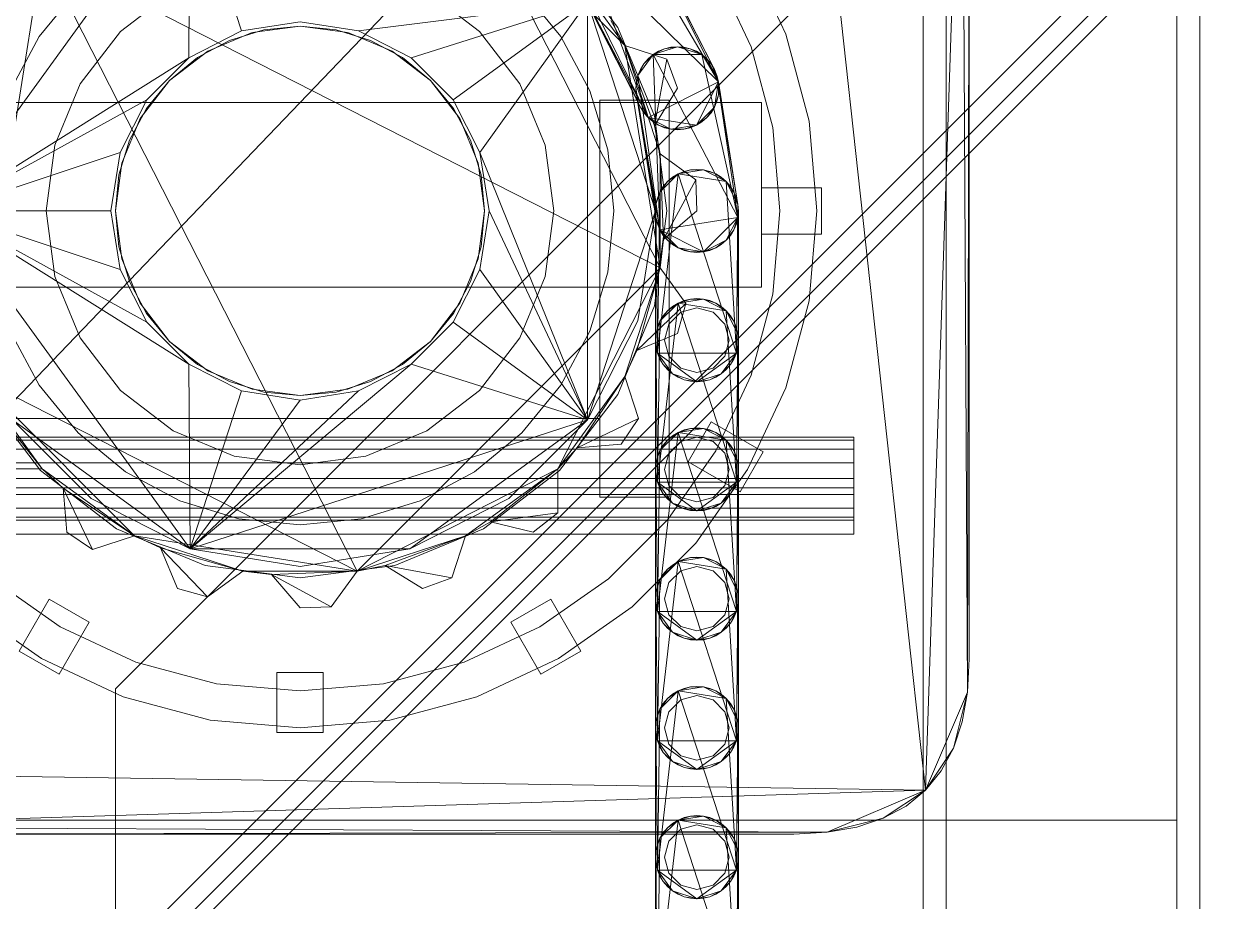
# Model space of a CAD drawing. Header units: millimetres. Extents: x -1970 to 59977, y -50268 to 6837.
# Drawn here: x 58329.4 to 58589.3, y 2057 to 2247 of the extents above; entities that cross this region are included whole.
import ezdxf

# ---------------------------------------------------------------- set-up
doc = ezdxf.new("R2010")
doc.units = ezdxf.units.MM
doc.layers.add('lateral_secador', color=7, linetype='Continuous', lineweight=0)

msp = doc.modelspace()

# ---------------------------------------------------------------- linework, layer by layer
at = {"layer": 'lateral_secador'}
for p, q in [((58524.253, 2556.5), (58524.253, 20)), ((58529.253, 20), (58529.253, 2556.5)), ((58579.253, 2556.5), (58579.253, 20)), ((58584.253, 20), (58584.253, 2556.5)), ((58250.333, 2085.18), (58496.253, 2341.5)), ((58349.253, 2103), (58589.253, 2343)), ((58496.253, 2341.5), (58524.753, 2081)), ((58532.733, 2317.18), (58524.753, 2081)), ((58532.733, 2317.18), (58533.872, 2102.28)), ((58534.253, 2303.5), (58533.872, 2102.28)), ((58534.253, 2109.5), (58534.253, 2303.5)), ((58589.253, 2284), (58349.253, 2044)), ((58312.253, 2206.5), (58365.458, 2279.731)), ((58365.153, 2239.67), (58365.458, 2279.731)), ((58376.583, 2245.493), (58365.458, 2279.731)), ((58589.253, 2278), (58349.253, 2038)), ((58425.118, 2276.889), (58459.642, 2242.365)), ((58425.118, 2276.889), (58467.28, 2194.142)), ((58589.253, 2274), (58349.253, 2034)), ((58461.61, 2265.609), (58479.933, 2234.483)), ((58318.864, 2170.635), (58333.392, 2262.361)), ((58333.392, 2262.361), (58467.28, 2194.142)), ((58401.61, 2128.473), (58333.392, 2262.361)), ((58445.114, 2262.361), (58459.642, 2242.365)), ((58458.102, 2246.25), (58445.468, 2262.715)), ((58464.681, 2226.711), (58451.548, 2262.34)), ((58451.548, 2262.34), (58479.933, 2234.483)), ((58466.11, 2262.34), (58479.064, 2237.161)), ((58466.11, 2262.34), (58479.933, 2234.483)), ((58479.064, 2237.161), (58466.847, 2261.135)), ((58494.499, 2244.806), (58486.248, 2262.5)), ((58486.981, 2242.07), (58479.32, 2258.5)), ((58464.681, 2226.711), (58449.829, 2257.05)), ((58341.17, 2254.583), (58332.713, 2244.279)), ((58361.753, 2254.131), (58350.362, 2245.391)), ((58428.144, 2245.391), (58416.753, 2254.131)), ((58445.793, 2244.279), (58437.336, 2254.583)), ((58463.024, 2228.99), (58450.269, 2254.268)), ((58464.681, 2226.711), (58450.269, 2254.268)), ((58450.81, 2252.964), (58463.024, 2228.99)), ((58401.923, 2245.493), (58451.548, 2251.76)), ((58413.353, 2239.67), (58451.548, 2251.76)), ((58422.423, 2230.599), (58451.548, 2251.76)), ((58428.247, 2219.17), (58451.548, 2251.76)), ((58451.548, 2251.76), (58466.253, 2206.5)), ((58462.483, 2230.294), (58451.548, 2251.76)), ((58451.548, 2251.76), (58451.548, 2161.24)), ((58376.583, 2245.493), (58389.253, 2247.5)), ((58389.253, 2247.5), (58401.923, 2245.493)), ((58459.642, 2242.365), (58456.612, 2247.777)), ((58350.362, 2245.391), (58341.622, 2234)), ((58365.153, 2239.67), (58376.583, 2245.493)), ((58378.9, 2245.137), (58369.253, 2241.141)), ((58381.449, 2245.731), (58373.946, 2243.455)), ((58389.253, 2246.5), (58378.9, 2245.137)), ((58389.253, 2246.5), (58381.449, 2245.731)), ((58397.057, 2245.731), (58389.253, 2246.5)), ((58399.606, 2245.137), (58389.253, 2246.5)), ((58404.56, 2243.455), (58397.057, 2245.731)), ((58409.253, 2241.141), (58399.606, 2245.137)), ((58401.923, 2245.493), (58413.353, 2239.67)), ((58436.884, 2234), (58428.144, 2245.391)), ((58466.044, 2227.076), (58458.102, 2246.25)), ((58499.551, 2225.949), (58494.499, 2244.806)), ((58332.713, 2244.279), (58326.429, 2232.522)), ((58373.946, 2243.455), (58367.03, 2239.759)), ((58411.476, 2239.759), (58404.56, 2243.455)), ((58452.077, 2232.522), (58445.793, 2244.279)), ((58459.642, 2242.365), (58466.069, 2224.942)), ((58468.706, 2239.411), (58459.642, 2242.365)), ((58459.642, 2242.365), (58467.28, 2218.858)), ((58459.642, 2242.365), (58467.28, 2194.142)), ((58365.153, 2239.67), (58312.253, 2206.5)), ((58356.083, 2230.599), (58365.153, 2239.67)), ((58369.253, 2241.141), (58360.969, 2234.784)), ((58367.03, 2239.759), (58360.969, 2234.784)), ((58417.537, 2234.784), (58409.253, 2241.141)), ((58417.537, 2234.784), (58411.476, 2239.759)), ((58413.353, 2239.67), (58422.423, 2230.599)), ((58462.483, 2235.857), (58465.753, 2240.357)), ((58463.763, 2238.365), (58465.753, 2240.357)), ((58465.753, 2240.357), (58464.681, 2239.439)), ((58465.753, 2240.357), (58471.044, 2242.075)), ((58465.753, 2240.357), (58468.263, 2241.635)), ((58466.958, 2241.094), (58465.753, 2240.357)), ((58465.753, 2240.357), (58476.333, 2240.357)), ((58467.233, 2202.414), (58465.753, 2240.357)), ((58465.753, 2240.357), (58484.142, 2205.092)), ((58468.263, 2241.635), (58466.958, 2241.094)), ((58468.263, 2241.635), (58471.044, 2242.075)), ((58469.636, 2241.965), (58468.263, 2241.635)), ((58471.044, 2242.075), (58469.636, 2241.965)), ((58471.044, 2242.075), (58473.825, 2241.635)), ((58472.452, 2241.965), (58471.044, 2242.075)), ((58471.044, 2242.075), (58476.333, 2240.357)), ((58473.825, 2241.635), (58472.452, 2241.965)), ((58473.825, 2241.635), (58476.333, 2240.357)), ((58475.13, 2241.094), (58473.825, 2241.635)), ((58476.333, 2240.357), (58475.13, 2241.094)), ((58476.333, 2240.357), (58478.325, 2238.365)), ((58477.407, 2239.439), (58476.333, 2240.357)), ((58476.333, 2240.357), (58479.603, 2235.857)), ((58476.333, 2240.357), (58484.142, 2205.092)), ((58491.673, 2224.559), (58486.981, 2242.07)), ((58462.483, 2235.857), (58463.763, 2238.365)), ((58463.024, 2237.161), (58462.483, 2235.857)), ((58463.763, 2238.365), (58463.024, 2237.161)), ((58464.681, 2239.439), (58463.763, 2238.365)), ((58468.706, 2239.411), (58466.069, 2224.942)), ((58471.044, 2233.075), (58468.706, 2239.411)), ((58478.325, 2238.365), (58477.407, 2239.439)), ((58478.325, 2238.365), (58479.603, 2235.857)), ((58479.064, 2237.161), (58478.325, 2238.365)), ((58479.603, 2235.857), (58479.064, 2237.161)), ((58479.064, 2237.161), (58479.933, 2234.483)), ((58360.969, 2234.784), (58354.612, 2226.5)), ((58360.969, 2234.784), (58355.994, 2228.723)), ((58422.512, 2228.723), (58417.537, 2234.784)), ((58423.894, 2226.5), (58417.537, 2234.784)), ((58462.044, 2233.075), (58462.483, 2235.857)), ((58462.155, 2234.483), (58462.044, 2233.075)), ((58462.483, 2235.857), (58462.155, 2234.483)), ((58467.233, 2202.414), (58462.483, 2235.857)), ((58479.933, 2234.483), (58464.681, 2226.711)), ((58479.933, 2234.483), (58475.13, 2225.056)), ((58479.933, 2234.483), (58479.064, 2228.99)), ((58479.603, 2235.857), (58484.142, 2207.908)), ((58479.933, 2234.483), (58479.603, 2235.857)), ((58479.603, 2235.857), (58484.142, 2205.092)), ((58484.142, 2207.908), (58479.933, 2234.483)), ((58479.933, 2234.483), (58479.933, 2231.667)), ((58480.044, 2233.075), (58479.933, 2234.483)), ((58341.622, 2234), (58336.127, 2220.735)), ((58442.379, 2220.735), (58436.884, 2234)), ((58455.946, 2219.766), (58452.077, 2232.522)), ((58466.364, 2205.092), (58462.044, 2233.075)), ((58462.044, 2233.075), (58462.155, 2231.667)), ((58467.233, 2202.414), (58462.044, 2233.075)), ((58466.069, 2224.942), (58471.044, 2233.075)), ((58479.933, 2231.667), (58480.044, 2233.075)), ((39189.253, 2230), (58489.253, 2230)), ((58356.083, 2230.599), (58312.253, 2206.5)), ((58350.259, 2219.17), (58356.083, 2230.599)), ((58422.423, 2230.599), (58428.247, 2219.17)), ((58454.253, 2230.5), (58469.253, 2230.5)), ((58454.253, 2230.5), (58454.253, 2144.5)), ((58462.155, 2231.667), (58466.364, 2205.092)), ((58466.253, 2206.5), (58462.483, 2230.294)), ((58469.253, 2144.5), (58469.253, 2230.5)), ((58479.933, 2231.667), (58479.064, 2228.99)), ((58479.064, 2228.99), (58479.603, 2230.294)), ((58479.603, 2230.294), (58479.933, 2231.667)), ((58489.253, 2190), (58489.253, 2230)), ((58355.994, 2228.723), (58352.298, 2221.807)), ((58426.208, 2221.807), (58422.512, 2228.723)), ((58464.681, 2226.711), (58463.024, 2228.99)), ((58463.024, 2228.99), (58463.763, 2227.785)), ((58463.763, 2227.785), (58464.681, 2226.711)), ((58466.958, 2225.056), (58464.681, 2226.711)), ((58464.681, 2226.711), (58465.753, 2225.794)), ((58469.636, 2224.186), (58464.681, 2226.711)), ((58475.13, 2225.056), (58464.681, 2226.711)), ((58468.753, 2206.5), (58466.044, 2227.076)), ((58479.064, 2228.99), (58475.13, 2225.056)), ((58477.407, 2226.711), (58475.13, 2225.056)), ((58476.333, 2225.794), (58477.407, 2226.711)), ((58479.064, 2228.99), (58477.407, 2226.711)), ((58477.407, 2226.711), (58478.325, 2227.785)), ((58478.325, 2227.785), (58479.064, 2228.99)), ((58354.612, 2226.5), (58350.616, 2216.853)), ((58427.89, 2216.853), (58423.894, 2226.5)), ((58465.753, 2225.794), (58466.958, 2225.056)), ((58467.28, 2218.858), (58466.069, 2224.942)), ((58469.636, 2224.186), (58466.958, 2225.056)), ((58466.958, 2225.056), (58468.263, 2224.516)), ((58468.263, 2224.516), (58469.636, 2224.186)), ((58475.13, 2225.056), (58469.636, 2224.186)), ((58472.452, 2224.186), (58469.636, 2224.186)), ((58469.636, 2224.186), (58471.044, 2224.075)), ((58471.044, 2224.075), (58472.452, 2224.186)), ((58475.13, 2225.056), (58472.452, 2224.186)), ((58472.452, 2224.186), (58473.825, 2224.516)), ((58473.825, 2224.516), (58475.13, 2225.056)), ((58475.13, 2225.056), (58476.333, 2225.794)), ((58493.253, 2206.5), (58491.673, 2224.559)), ((58501.253, 2206.5), (58499.551, 2225.949)), ((58352.298, 2221.807), (58350.022, 2214.304)), ((58428.484, 2214.304), (58426.208, 2221.807)), ((58350.259, 2219.17), (58312.253, 2206.5)), ((58336.127, 2220.735), (58334.253, 2206.5)), ((58348.253, 2206.5), (58350.259, 2219.17)), ((58428.247, 2219.17), (58451.548, 2161.24)), ((58428.247, 2219.17), (58430.253, 2206.5)), ((58444.253, 2206.5), (58442.379, 2220.735)), ((58457.253, 2206.5), (58455.946, 2219.766)), ((58467.28, 2218.858), (58468.009, 2200.302)), ((58474.987, 2213.248), (58467.28, 2218.858)), ((58467.28, 2218.858), (58467.28, 2194.142)), ((58350.616, 2216.853), (58349.253, 2206.5)), ((58429.253, 2206.5), (58427.89, 2216.853)), ((58350.022, 2214.304), (58349.253, 2206.5)), ((58429.253, 2206.5), (58428.484, 2214.304)), ((58466.694, 2175.719), (58471.167, 2214.519)), ((58467.233, 2210.586), (58471.167, 2214.519)), ((58468.89, 2212.864), (58471.167, 2214.519)), ((58469.962, 2213.781), (58468.89, 2212.864)), ((58471.167, 2214.519), (58469.962, 2213.781)), ((58471.167, 2214.519), (58473.845, 2215.389)), ((58471.167, 2214.519), (58476.661, 2215.389)), ((58472.472, 2215.06), (58471.167, 2214.519)), ((58471.167, 2214.519), (58481.616, 2212.864)), ((58471.167, 2214.519), (58483.812, 2175.719)), ((58473.845, 2215.389), (58472.472, 2215.06)), ((58475.253, 2215.5), (58473.845, 2215.389)), ((58473.845, 2215.389), (58476.661, 2215.389)), ((58476.661, 2215.389), (58475.253, 2215.5)), ((58476.661, 2215.389), (58479.339, 2214.519)), ((58478.034, 2215.06), (58476.661, 2215.389)), ((58476.661, 2215.389), (58481.616, 2212.864)), ((58479.339, 2214.519), (58478.034, 2215.06)), ((58479.339, 2214.519), (58481.616, 2212.864)), ((58480.544, 2213.781), (58479.339, 2214.519)), ((58481.616, 2212.864), (58480.544, 2213.781)), ((58467.233, 2210.586), (58468.89, 2212.864)), ((58467.972, 2211.79), (58467.233, 2210.586)), ((58468.89, 2212.864), (58467.972, 2211.79)), ((58474.987, 2213.248), (58468.009, 2200.302)), ((58475.253, 2206.5), (58474.987, 2213.248)), ((58481.616, 2212.864), (58483.272, 2210.586)), ((58482.534, 2211.79), (58481.616, 2212.864)), ((58481.616, 2212.864), (58484.142, 2207.908)), ((58481.616, 2212.864), (58483.812, 2175.719)), ((58483.272, 2210.586), (58482.534, 2211.79)), ((58489.253, 2211.5), (58502.253, 2211.5)), ((58489.253, 2211.5), (58489.253, 2201.5)), ((58502.253, 2201.5), (58502.253, 2211.5)), ((58466.364, 2207.908), (58467.233, 2210.586)), ((58466.694, 2209.281), (58466.364, 2207.908)), ((58467.233, 2210.586), (58466.694, 2209.281)), ((58466.694, 2175.719), (58467.233, 2210.586)), ((58483.272, 2210.586), (58484.142, 2207.908)), ((58483.812, 2209.281), (58483.272, 2210.586)), ((58484.142, 2207.908), (58483.812, 2209.281)), ((58312.253, 2206.5), (58348.253, 2206.5)), ((58312.253, 2206.5), (58350.259, 2193.83)), ((58312.253, 2206.5), (58356.083, 2182.401)), ((58365.458, 2133.269), (58312.253, 2206.5)), ((58312.253, 2206.5), (58365.153, 2173.33)), ((58334.253, 2206.5), (58336.127, 2192.265)), ((58350.259, 2193.83), (58348.253, 2206.5)), ((58349.253, 2206.5), (58350.022, 2198.696)), ((58349.253, 2206.5), (58350.616, 2196.147)), ((58427.89, 2196.147), (58429.253, 2206.5)), ((58430.253, 2206.5), (58428.247, 2193.83)), ((58428.484, 2198.696), (58429.253, 2206.5)), ((58451.548, 2161.24), (58430.253, 2206.5)), ((58442.379, 2192.265), (58444.253, 2206.5)), ((58466.253, 2206.5), (58451.548, 2161.24)), ((58455.946, 2193.234), (58457.253, 2206.5)), ((58462.483, 2182.706), (58466.253, 2206.5)), ((58466.044, 2185.924), (58468.753, 2206.5)), ((58466.253, 2178.5), (58466.364, 2207.908)), ((58466.364, 2207.908), (58466.253, 2206.5)), ((58466.253, 2206.5), (58466.253, 2178.5)), ((58466.694, 2175.719), (58466.364, 2207.908)), ((58468.009, 2200.302), (58475.253, 2206.5)), ((58484.142, 2207.908), (58483.812, 2175.719)), ((58484.142, 2207.908), (58484.253, 2178.5)), ((58484.253, 2206.5), (58484.142, 2207.908)), ((58484.142, 2207.908), (58484.142, 2205.092)), ((58484.142, 2205.092), (58484.253, 2206.5)), ((58484.253, 2178.5), (58484.253, 2206.5)), ((58491.673, 2188.441), (58493.253, 2206.5)), ((58499.551, 2187.051), (58501.253, 2206.5)), ((58467.233, 2202.414), (58466.364, 2205.092)), ((58466.364, 2205.092), (58466.694, 2203.719)), ((58466.694, 2203.719), (58467.233, 2202.414)), ((58484.142, 2205.092), (58467.233, 2202.414)), ((58484.142, 2205.092), (58476.661, 2197.611)), ((58484.142, 2205.092), (58481.616, 2200.136)), ((58484.142, 2205.092), (58483.272, 2202.414)), ((58483.272, 2202.414), (58483.812, 2203.719)), ((58483.812, 2203.719), (58484.142, 2205.092)), ((58468.89, 2200.136), (58467.233, 2202.414)), ((58467.233, 2202.414), (58467.972, 2201.21)), ((58471.167, 2198.481), (58467.233, 2202.414)), ((58476.661, 2197.611), (58467.233, 2202.414)), ((58467.972, 2201.21), (58468.89, 2200.136)), ((58483.272, 2202.414), (58481.616, 2200.136)), ((58481.616, 2200.136), (58482.534, 2201.21)), ((58482.534, 2201.21), (58483.272, 2202.414)), ((58489.253, 2201.5), (58502.253, 2201.5)), ((58350.022, 2198.696), (58352.298, 2191.193)), ((58426.208, 2191.193), (58428.484, 2198.696)), ((58467.28, 2194.142), (58468.009, 2200.302)), ((58471.167, 2198.481), (58468.89, 2200.136)), ((58468.89, 2200.136), (58469.962, 2199.219)), ((58469.962, 2199.219), (58471.167, 2198.481)), ((58473.845, 2197.611), (58471.167, 2198.481)), ((58471.167, 2198.481), (58472.472, 2197.94)), ((58476.661, 2197.611), (58471.167, 2198.481)), ((58481.616, 2200.136), (58476.661, 2197.611)), ((58479.339, 2198.481), (58476.661, 2197.611)), ((58478.034, 2197.94), (58479.339, 2198.481)), ((58481.616, 2200.136), (58479.339, 2198.481)), ((58479.339, 2198.481), (58480.544, 2199.219)), ((58480.544, 2199.219), (58481.616, 2200.136)), ((58350.616, 2196.147), (58354.612, 2186.5)), ((58423.894, 2186.5), (58427.89, 2196.147)), ((58472.472, 2197.94), (58473.845, 2197.611)), ((58476.661, 2197.611), (58473.845, 2197.611)), ((58473.845, 2197.611), (58475.253, 2197.5)), ((58475.253, 2197.5), (58476.661, 2197.611)), ((58476.661, 2197.611), (58478.034, 2197.94)), ((58356.083, 2182.401), (58350.259, 2193.83)), ((58467.28, 2194.142), (58401.61, 2128.473)), ((58428.247, 2193.83), (58422.423, 2182.401)), ((58451.548, 2161.24), (58428.247, 2193.83)), ((58467.28, 2194.142), (58445.114, 2150.639)), ((58452.077, 2180.478), (58455.946, 2193.234)), ((58467.28, 2194.142), (58459.642, 2170.635)), ((58467.28, 2194.142), (58462.239, 2176.268)), ((58472.876, 2186.424), (58467.28, 2194.142)), ((58336.127, 2192.265), (58341.622, 2179)), ((58352.298, 2191.193), (58355.994, 2184.277)), ((58422.512, 2184.277), (58426.208, 2191.193)), ((58436.884, 2179), (58442.379, 2192.265)), ((39189.253, 2190), (58489.253, 2190)), ((58486.981, 2170.93), (58491.673, 2188.441)), ((58354.612, 2186.5), (58360.969, 2178.216)), ((58417.537, 2178.216), (58423.894, 2186.5)), ((58458.102, 2166.75), (58466.044, 2185.924)), ((58472.876, 2186.424), (58462.239, 2176.268)), ((58466.694, 2147.719), (58471.167, 2186.519)), ((58467.233, 2182.586), (58471.167, 2186.519)), ((58468.89, 2184.864), (58471.167, 2186.519)), ((58469.962, 2185.781), (58468.89, 2184.864)), ((58471.167, 2186.519), (58469.962, 2185.781)), ((58471.044, 2179.925), (58472.876, 2186.424)), ((58471.167, 2186.519), (58473.845, 2187.389)), ((58471.167, 2186.519), (58476.661, 2187.389)), ((58472.472, 2187.06), (58471.167, 2186.519)), ((58471.167, 2186.519), (58481.616, 2184.864)), ((58471.167, 2186.519), (58483.812, 2147.719)), ((58475.253, 2185.5), (58471.753, 2184.562)), ((58473.845, 2187.389), (58472.472, 2187.06)), ((58475.253, 2187.5), (58473.845, 2187.389)), ((58473.845, 2187.389), (58476.661, 2187.389)), ((58476.661, 2187.389), (58475.253, 2187.5)), ((58478.753, 2184.562), (58475.253, 2185.5)), ((58476.661, 2187.389), (58479.339, 2186.519)), ((58478.034, 2187.06), (58476.661, 2187.389)), ((58476.661, 2187.389), (58481.616, 2184.864)), ((58479.339, 2186.519), (58478.034, 2187.06)), ((58479.339, 2186.519), (58481.616, 2184.864)), ((58480.544, 2185.781), (58479.339, 2186.519)), ((58481.616, 2184.864), (58480.544, 2185.781)), ((58494.499, 2168.194), (58499.551, 2187.051)), ((58355.994, 2184.277), (58360.969, 2178.216)), ((58417.537, 2178.216), (58422.512, 2184.277)), ((58451.548, 2161.24), (58462.483, 2182.706)), ((58466.364, 2179.908), (58467.233, 2182.586)), ((58467.233, 2182.586), (58466.694, 2181.281)), ((58466.694, 2147.719), (58467.233, 2182.586)), ((58467.233, 2182.586), (58468.89, 2184.864)), ((58467.972, 2183.79), (58467.233, 2182.586)), ((58468.89, 2184.864), (58467.972, 2183.79)), ((58471.753, 2184.562), (58469.191, 2182)), ((58481.315, 2182), (58478.753, 2184.562)), ((58481.616, 2184.864), (58483.272, 2182.586)), ((58482.534, 2183.79), (58481.616, 2184.864)), ((58481.616, 2184.864), (58484.142, 2179.908)), ((58481.616, 2184.864), (58483.812, 2147.719)), ((58483.272, 2182.586), (58482.534, 2183.79)), ((58483.272, 2182.586), (58484.142, 2179.908)), ((58483.812, 2181.281), (58483.272, 2182.586)), ((58326.429, 2180.478), (58332.713, 2168.721)), ((58365.153, 2173.33), (58356.083, 2182.401)), ((58422.423, 2182.401), (58413.353, 2173.33)), ((58451.548, 2161.24), (58422.423, 2182.401)), ((58445.793, 2168.721), (58452.077, 2180.478)), ((58462.239, 2176.268), (58471.044, 2179.925)), ((58466.253, 2150.5), (58466.364, 2179.908)), ((58466.364, 2179.908), (58466.253, 2178.5)), ((58466.694, 2181.281), (58466.364, 2179.908)), ((58466.694, 2147.719), (58466.364, 2179.908)), ((58469.191, 2182), (58468.253, 2178.5)), ((58482.253, 2178.5), (58481.315, 2182)), ((58484.142, 2179.908), (58483.812, 2181.281)), ((58484.142, 2179.908), (58483.812, 2147.719)), ((58484.142, 2179.908), (58484.253, 2150.5)), ((58484.253, 2178.5), (58484.142, 2179.908)), ((58341.622, 2179), (58350.362, 2167.609)), ((58360.969, 2178.216), (58367.03, 2173.241)), ((58360.969, 2178.216), (58369.253, 2171.859)), ((58409.253, 2171.859), (58417.537, 2178.216)), ((58411.476, 2173.241), (58417.537, 2178.216)), ((58428.144, 2167.609), (58436.884, 2179)), ((58466.253, 2178.5), (58466.253, 2150.5)), ((58466.694, 2175.719), (58466.253, 2178.5)), ((58466.253, 2178.5), (58466.364, 2177.092)), ((58468.253, 2178.5), (58469.191, 2175)), ((58481.315, 2175), (58482.253, 2178.5)), ((58484.253, 2178.5), (58483.812, 2175.719)), ((58484.142, 2177.092), (58484.253, 2178.5)), ((58484.253, 2150.5), (58484.253, 2178.5)), ((58459.642, 2170.635), (58462.239, 2176.268)), ((58466.364, 2177.092), (58466.694, 2175.719)), ((58467.972, 2173.21), (58466.694, 2175.719)), ((58466.694, 2175.719), (58467.233, 2174.414)), ((58469.962, 2171.219), (58466.694, 2175.719)), ((58475.253, 2169.5), (58466.694, 2175.719)), ((58483.812, 2175.719), (58466.694, 2175.719)), ((58469.191, 2175), (58471.753, 2172.438)), ((58483.812, 2175.719), (58475.253, 2169.5)), ((58478.753, 2172.438), (58481.315, 2175)), ((58483.812, 2175.719), (58480.544, 2171.219)), ((58483.812, 2175.719), (58482.534, 2173.21)), ((58483.272, 2174.414), (58483.812, 2175.719)), ((58483.812, 2175.719), (58484.142, 2177.092)), ((58365.458, 2133.269), (58365.153, 2173.33)), ((58376.583, 2167.507), (58365.153, 2173.33)), ((58365.458, 2133.269), (58413.353, 2173.33)), ((58367.03, 2173.241), (58373.946, 2169.545)), ((58413.353, 2173.33), (58401.923, 2167.507)), ((58404.56, 2169.545), (58411.476, 2173.241)), ((58451.548, 2161.24), (58413.353, 2173.33)), ((58467.233, 2174.414), (58467.972, 2173.21)), ((58469.962, 2171.219), (58467.972, 2173.21)), ((58467.972, 2173.21), (58468.89, 2172.136)), ((58468.89, 2172.136), (58469.962, 2171.219)), ((58471.753, 2172.438), (58475.253, 2171.5)), ((58475.253, 2171.5), (58478.753, 2172.438)), ((58482.534, 2173.21), (58480.544, 2171.219)), ((58480.544, 2171.219), (58481.616, 2172.136)), ((58481.616, 2172.136), (58482.534, 2173.21)), ((58482.534, 2173.21), (58483.272, 2174.414)), ((58333.392, 2150.639), (58318.864, 2170.635)), ((58353.388, 2136.111), (58318.864, 2170.635)), ((58401.61, 2128.473), (58318.864, 2170.635)), ((58369.253, 2171.859), (58378.9, 2167.863)), ((58373.946, 2169.545), (58381.449, 2167.269)), ((58397.057, 2167.269), (58404.56, 2169.545)), ((58399.606, 2167.863), (58409.253, 2171.859)), ((58459.642, 2170.635), (58445.114, 2150.639)), ((58459.642, 2170.635), (58449.325, 2155.194)), ((58462.579, 2161.565), (58459.642, 2170.635)), ((58472.472, 2169.94), (58469.962, 2171.219)), ((58469.962, 2171.219), (58471.167, 2170.481)), ((58475.253, 2169.5), (58469.962, 2171.219)), ((58471.167, 2170.481), (58472.472, 2169.94)), ((58475.253, 2169.5), (58472.472, 2169.94)), ((58472.472, 2169.94), (58473.845, 2169.611)), ((58473.845, 2169.611), (58475.253, 2169.5)), ((58480.544, 2171.219), (58475.253, 2169.5)), ((58478.034, 2169.94), (58475.253, 2169.5)), ((58475.253, 2169.5), (58476.661, 2169.611)), ((58476.661, 2169.611), (58478.034, 2169.94)), ((58480.544, 2171.219), (58478.034, 2169.94)), ((58478.034, 2169.94), (58479.339, 2170.481)), ((58479.32, 2154.5), (58486.981, 2170.93)), ((58479.339, 2170.481), (58480.544, 2171.219)), ((58332.713, 2168.721), (58341.17, 2158.417)), ((58350.362, 2167.609), (58361.753, 2158.869)), ((58365.458, 2133.269), (58376.583, 2167.507)), ((58365.458, 2133.269), (58401.923, 2167.507)), ((58389.253, 2165.5), (58376.583, 2167.507)), ((58378.9, 2167.863), (58389.253, 2166.5)), ((58381.449, 2167.269), (58389.253, 2166.5)), ((58389.253, 2166.5), (58399.606, 2167.863)), ((58401.923, 2167.507), (58389.253, 2165.5)), ((58389.253, 2166.5), (58397.057, 2167.269)), ((58416.753, 2158.869), (58428.144, 2167.609)), ((58437.336, 2158.417), (58445.793, 2168.721)), ((58486.248, 2150.5), (58494.499, 2168.194)), ((58320.404, 2166.75), (58333.038, 2150.285)), ((58333.392, 2150.639), (58321.894, 2165.223)), ((58365.458, 2133.269), (58389.253, 2165.5)), ((58445.468, 2150.285), (58458.102, 2166.75)), ((58324.253, 2161.5), (58454.253, 2161.5)), ((58365.458, 2133.269), (58326.958, 2161.24)), ((58326.958, 2161.24), (58343.993, 2144.206)), ((58451.548, 2161.24), (58365.458, 2133.269)), ((58451.548, 2161.24), (58413.048, 2133.269)), ((58434.513, 2144.206), (58451.548, 2161.24)), ((58462.579, 2161.565), (58449.325, 2155.194)), ((58454.253, 2146.5), (58454.253, 2161.5)), ((58458.829, 2155.95), (58462.579, 2161.565)), ((58471.167, 2158.519), (58473.845, 2159.389)), ((58471.167, 2158.519), (58476.661, 2159.389)), ((58472.472, 2159.06), (58471.167, 2158.519)), ((58473.845, 2159.389), (58472.472, 2159.06)), ((58478.356, 2160.83), (58473.356, 2152.17)), ((58475.253, 2159.5), (58473.845, 2159.389)), ((58473.845, 2159.389), (58476.661, 2159.389)), ((58476.661, 2159.389), (58475.253, 2159.5)), ((58476.661, 2159.389), (58479.339, 2158.519)), ((58478.034, 2159.06), (58476.661, 2159.389)), ((58476.661, 2159.389), (58481.616, 2156.864)), ((58479.339, 2158.519), (58478.034, 2159.06)), ((58478.356, 2160.83), (58489.614, 2154.33)), ((58259.253, 2157.5), (58509.253, 2157.5)), ((58259.253, 2156.815), (58509.253, 2156.815)), ((58341.17, 2158.417), (58351.474, 2149.96)), ((58361.753, 2158.869), (58375.018, 2153.374)), ((58403.488, 2153.374), (58416.753, 2158.869)), ((58427.032, 2149.96), (58437.336, 2158.417)), ((58466.694, 2119.719), (58471.167, 2158.519)), ((58467.233, 2154.586), (58471.167, 2158.519)), ((58467.233, 2154.586), (58468.89, 2156.864)), ((58468.89, 2156.864), (58467.972, 2155.79)), ((58468.89, 2156.864), (58471.167, 2158.519)), ((58469.962, 2157.781), (58468.89, 2156.864)), ((58471.753, 2156.562), (58469.191, 2154)), ((58471.167, 2158.519), (58469.962, 2157.781)), ((58471.167, 2158.519), (58481.616, 2156.864)), ((58471.167, 2158.519), (58483.812, 2119.719)), ((58475.253, 2157.5), (58471.753, 2156.562)), ((58478.753, 2156.562), (58475.253, 2157.5)), ((58481.315, 2154), (58478.753, 2156.562)), ((58479.339, 2158.519), (58481.616, 2156.864)), ((58480.544, 2157.781), (58479.339, 2158.519)), ((58481.616, 2156.864), (58480.544, 2157.781)), ((58481.616, 2156.864), (58483.272, 2154.586)), ((58482.534, 2155.79), (58481.616, 2156.864)), ((58481.616, 2156.864), (58484.142, 2151.908)), ((58481.616, 2156.864), (58483.812, 2119.719)), ((58509.253, 2156.815), (58509.253, 2157.5)), ((58509.253, 2154.864), (58509.253, 2156.815)), ((58259.253, 2154.864), (58509.253, 2154.864)), ((58445.114, 2150.639), (58449.325, 2155.194)), ((58449.325, 2155.194), (58458.829, 2155.95)), ((58466.364, 2151.908), (58467.233, 2154.586)), ((58467.233, 2154.586), (58466.694, 2153.281)), ((58466.694, 2119.719), (58467.233, 2154.586)), ((58467.972, 2155.79), (58467.233, 2154.586)), ((58469.191, 2154), (58468.253, 2150.5)), ((58468.922, 2139.65), (58479.32, 2154.5)), ((58482.253, 2150.5), (58481.315, 2154)), ((58483.272, 2154.586), (58482.534, 2155.79)), ((58483.272, 2154.586), (58484.142, 2151.908)), ((58483.812, 2153.281), (58483.272, 2154.586)), ((58484.614, 2145.67), (58489.614, 2154.33)), ((58509.253, 2151.944), (58509.253, 2154.864)), ((58259.253, 2151.944), (58509.253, 2151.944)), ((58375.018, 2153.374), (58389.253, 2151.5)), ((58389.253, 2151.5), (58403.488, 2153.374)), ((58466.253, 2122.5), (58466.364, 2151.908)), ((58466.364, 2151.908), (58466.253, 2150.5)), ((58466.694, 2153.281), (58466.364, 2151.908)), ((58466.694, 2119.719), (58466.364, 2151.908)), ((58473.356, 2152.17), (58484.614, 2145.67)), ((58484.142, 2151.908), (58483.812, 2153.281)), ((58484.142, 2151.908), (58483.812, 2119.719)), ((58484.142, 2151.908), (58484.253, 2122.5)), ((58484.253, 2150.5), (58484.142, 2151.908)), ((58509.253, 2148.5), (58509.253, 2151.944)), ((58323.858, 2150.647), (58333.392, 2150.639)), ((58333.038, 2150.285), (58349.503, 2137.651)), ((58353.388, 2136.111), (58333.392, 2150.639)), ((58333.392, 2150.639), (58337.946, 2146.428)), ((58351.474, 2149.96), (58363.23, 2143.676)), ((58445.114, 2150.639), (58401.61, 2128.473)), ((58415.275, 2143.676), (58427.032, 2149.96)), ((58445.114, 2150.639), (58425.118, 2136.111)), ((58429.003, 2137.651), (58445.468, 2150.285)), ((58445.114, 2150.639), (58430.53, 2139.141)), ((58445.105, 2141.105), (58445.114, 2150.639)), ((58466.253, 2150.5), (58466.253, 2122.5)), ((58466.694, 2147.719), (58466.253, 2150.5)), ((58466.253, 2150.5), (58466.364, 2149.092)), ((58466.364, 2149.092), (58466.694, 2147.719)), ((58468.253, 2150.5), (58469.191, 2147)), ((58475.05, 2134.508), (58486.248, 2150.5)), ((58481.315, 2147), (58482.253, 2150.5)), ((58484.253, 2150.5), (58483.812, 2147.719)), ((58483.812, 2147.719), (58484.142, 2149.092)), ((58484.142, 2149.092), (58484.253, 2150.5)), ((58484.253, 2122.5), (58484.253, 2150.5)), ((58509.253, 2148.5), (58259.253, 2148.5)), ((58279.253, 2146.5), (58509.253, 2146.5)), ((58324.253, 2146.5), (58454.253, 2146.5)), ((58344.317, 2133.173), (58337.946, 2146.428)), ((58337.946, 2146.428), (58338.704, 2136.925)), ((58353.388, 2136.111), (58337.946, 2146.428)), ((58467.972, 2145.21), (58466.694, 2147.719)), ((58466.694, 2147.719), (58467.233, 2146.414)), ((58469.962, 2143.219), (58466.694, 2147.719)), ((58475.253, 2141.5), (58466.694, 2147.719)), ((58483.812, 2147.719), (58466.694, 2147.719)), ((58467.233, 2146.414), (58467.972, 2145.21)), ((58469.191, 2147), (58471.753, 2144.438)), ((58483.812, 2147.719), (58475.253, 2141.5)), ((58478.753, 2144.438), (58481.315, 2147)), ((58483.812, 2147.719), (58480.544, 2143.219)), ((58483.812, 2147.719), (58482.534, 2145.21)), ((58482.534, 2145.21), (58483.272, 2146.414)), ((58483.272, 2146.414), (58483.812, 2147.719)), ((58509.253, 2148.5), (58509.253, 2145.056)), ((58509.253, 2136.5), (58509.253, 2146.5)), ((58259.253, 2145.056), (58509.253, 2145.056)), ((58343.993, 2144.206), (58365.458, 2133.269)), ((58363.23, 2143.676), (58375.987, 2139.807)), ((58402.519, 2139.807), (58415.275, 2143.676)), ((58413.048, 2133.269), (58434.513, 2144.206)), ((58454.253, 2144.5), (58469.253, 2144.5)), ((58469.962, 2143.219), (58467.972, 2145.21)), ((58467.972, 2145.21), (58468.89, 2144.136)), ((58468.89, 2144.136), (58469.962, 2143.219)), ((58471.753, 2144.438), (58475.253, 2143.5)), ((58475.253, 2143.5), (58478.753, 2144.438)), ((58482.534, 2145.21), (58480.544, 2143.219)), ((58480.544, 2143.219), (58481.616, 2144.136)), ((58481.616, 2144.136), (58482.534, 2145.21)), ((58509.253, 2145.056), (58509.253, 2142.136)), ((58259.253, 2142.136), (58509.253, 2142.136)), ((58445.105, 2141.105), (58430.53, 2139.141)), ((58439.802, 2136.925), (58445.105, 2141.105)), ((58472.472, 2141.94), (58469.962, 2143.219)), ((58469.962, 2143.219), (58471.167, 2142.481)), ((58475.253, 2141.5), (58469.962, 2143.219)), ((58471.167, 2142.481), (58472.472, 2141.94)), ((58475.253, 2141.5), (58472.472, 2141.94)), ((58472.472, 2141.94), (58473.845, 2141.611)), ((58473.845, 2141.611), (58475.253, 2141.5)), ((58480.544, 2143.219), (58475.253, 2141.5)), ((58478.034, 2141.94), (58475.253, 2141.5)), ((58475.253, 2141.5), (58476.661, 2141.611)), ((58476.661, 2141.611), (58478.034, 2141.94)), ((58480.544, 2143.219), (58478.034, 2141.94)), ((58478.034, 2141.94), (58479.339, 2142.481)), ((58479.339, 2142.481), (58480.544, 2143.219)), ((58509.253, 2142.136), (58509.253, 2140.185)), ((58259.253, 2140.185), (58509.253, 2140.185)), ((58259.253, 2139.5), (58509.253, 2139.5)), ((58375.987, 2139.807), (58389.253, 2138.5)), ((58389.253, 2138.5), (58402.519, 2139.807)), ((58425.118, 2136.111), (58430.53, 2139.141)), ((58430.53, 2139.141), (58439.802, 2136.925)), ((58456.103, 2126.831), (58468.922, 2139.65)), ((58509.253, 2140.185), (58509.253, 2139.5)), ((58279.253, 2136.5), (58509.253, 2136.5)), ((58338.704, 2136.925), (58344.317, 2133.173)), ((58344.317, 2133.173), (58353.388, 2136.111)), ((58349.503, 2137.651), (58368.677, 2129.709)), ((58376.896, 2128.473), (58353.388, 2136.111)), ((58353.388, 2136.111), (58359.021, 2133.513)), ((58401.61, 2128.473), (58353.388, 2136.111)), ((58425.118, 2136.111), (58401.61, 2128.473)), ((58425.118, 2136.111), (58407.694, 2129.683)), ((58409.829, 2129.709), (58429.003, 2137.651)), ((58422.163, 2127.046), (58425.118, 2136.111)), ((58369.177, 2122.876), (58359.021, 2133.513)), ((58359.021, 2133.513), (58362.677, 2124.709)), ((58376.896, 2128.473), (58359.021, 2133.513)), ((58413.048, 2133.269), (58365.458, 2133.269)), ((58365.458, 2133.269), (58389.253, 2129.5)), ((58389.253, 2129.5), (58413.048, 2133.269)), ((58461.245, 2120.703), (58475.05, 2134.508)), ((58466.694, 2091.719), (58471.167, 2130.519)), ((58467.233, 2126.586), (58471.167, 2130.519)), ((58468.89, 2128.864), (58471.167, 2130.519)), ((58471.167, 2130.519), (58469.962, 2129.781)), ((58471.167, 2130.519), (58473.845, 2131.389)), ((58471.167, 2130.519), (58476.661, 2131.389)), ((58472.472, 2131.06), (58471.167, 2130.519)), ((58471.167, 2130.519), (58481.616, 2128.864)), ((58471.167, 2130.519), (58483.812, 2091.719)), ((58473.845, 2131.389), (58472.472, 2131.06)), ((58475.253, 2131.5), (58473.845, 2131.389)), ((58473.845, 2131.389), (58476.661, 2131.389)), ((58476.661, 2131.389), (58475.253, 2131.5)), ((58476.661, 2131.389), (58479.339, 2130.519)), ((58478.034, 2131.06), (58476.661, 2131.389)), ((58476.661, 2131.389), (58481.616, 2128.864)), ((58479.339, 2130.519), (58478.034, 2131.06)), ((58479.339, 2130.519), (58481.616, 2128.864)), ((58480.544, 2129.781), (58479.339, 2130.519)), ((58368.677, 2129.709), (58389.253, 2127)), ((58369.177, 2122.876), (58376.896, 2128.473)), ((58401.61, 2128.473), (58376.896, 2128.473)), ((58376.896, 2128.473), (58383.054, 2127.744)), ((58401.61, 2128.473), (58383.054, 2127.744)), ((58389.253, 2127), (58409.829, 2129.709)), ((58396.001, 2120.765), (58401.61, 2128.473)), ((58401.61, 2128.473), (58407.694, 2129.683)), ((58422.163, 2127.046), (58407.694, 2129.683)), ((58407.694, 2129.683), (58415.829, 2124.709)), ((58467.233, 2126.586), (58468.89, 2128.864)), ((58468.89, 2128.864), (58467.972, 2127.79)), ((58469.962, 2129.781), (58468.89, 2128.864)), ((58471.753, 2128.562), (58469.191, 2126)), ((58475.253, 2129.5), (58471.753, 2128.562)), ((58478.753, 2128.562), (58475.253, 2129.5)), ((58481.315, 2126), (58478.753, 2128.562)), ((58481.616, 2128.864), (58480.544, 2129.781)), ((58481.616, 2128.864), (58483.272, 2126.586)), ((58482.534, 2127.79), (58481.616, 2128.864)), ((58481.616, 2128.864), (58484.142, 2123.908)), ((58481.616, 2128.864), (58483.812, 2091.719)), ((58322.403, 2126.831), (58337.253, 2116.433)), ((58396.001, 2120.765), (58383.054, 2127.744)), ((58383.054, 2127.744), (58389.253, 2120.5)), ((58415.829, 2124.709), (58422.163, 2127.046)), ((58441.253, 2116.433), (58456.103, 2126.831)), ((58466.364, 2123.908), (58467.233, 2126.586)), ((58466.694, 2125.281), (58466.364, 2123.908)), ((58467.233, 2126.586), (58466.694, 2125.281)), ((58466.694, 2091.719), (58467.233, 2126.586)), ((58467.972, 2127.79), (58467.233, 2126.586)), ((58469.191, 2126), (58468.253, 2122.5)), ((58482.253, 2122.5), (58481.315, 2126)), ((58483.272, 2126.586), (58482.534, 2127.79)), ((58483.272, 2126.586), (58484.142, 2123.908)), ((58483.812, 2125.281), (58483.272, 2126.586)), ((58484.142, 2123.908), (58483.812, 2125.281)), ((58362.677, 2124.709), (58369.177, 2122.876)), ((58466.253, 2094.5), (58466.364, 2123.908)), ((58466.364, 2123.908), (58466.253, 2122.5)), ((58466.694, 2091.719), (58466.364, 2123.908)), ((58484.142, 2123.908), (58483.812, 2091.719)), ((58484.142, 2123.908), (58484.253, 2094.5)), ((58484.253, 2122.5), (58484.142, 2123.908)), ((58317.261, 2120.703), (58333.253, 2109.505)), ((58334.923, 2122.397), (58328.423, 2111.139)), ((58343.583, 2117.397), (58334.923, 2122.397)), ((58389.253, 2120.5), (58396.001, 2120.765)), ((58443.583, 2122.397), (58434.923, 2117.397)), ((58443.583, 2122.397), (58450.083, 2111.139)), ((58445.253, 2109.505), (58461.245, 2120.703)), ((58466.253, 2122.5), (58466.253, 2094.5)), ((58466.694, 2119.719), (58466.253, 2122.5)), ((58466.253, 2122.5), (58466.364, 2121.092)), ((58466.364, 2121.092), (58466.694, 2119.719)), ((58468.253, 2122.5), (58469.191, 2119)), ((58481.315, 2119), (58482.253, 2122.5)), ((58484.253, 2122.5), (58483.812, 2119.719)), ((58483.812, 2119.719), (58484.142, 2121.092)), ((58484.142, 2121.092), (58484.253, 2122.5)), ((58484.253, 2094.5), (58484.253, 2122.5)), ((58467.972, 2117.21), (58466.694, 2119.719)), ((58466.694, 2119.719), (58467.233, 2118.414)), ((58469.962, 2115.219), (58466.694, 2119.719)), ((58475.253, 2113.5), (58466.694, 2119.719)), ((58483.812, 2119.719), (58466.694, 2119.719)), ((58467.233, 2118.414), (58467.972, 2117.21)), ((58469.191, 2119), (58471.753, 2116.438)), ((58483.812, 2119.719), (58475.253, 2113.5)), ((58478.753, 2116.438), (58481.315, 2119)), ((58483.812, 2119.719), (58480.544, 2115.219)), ((58483.812, 2119.719), (58482.534, 2117.21)), ((58482.534, 2117.21), (58483.272, 2118.414)), ((58483.272, 2118.414), (58483.812, 2119.719)), ((58343.583, 2117.397), (58337.083, 2106.139)), ((58337.253, 2116.433), (58353.683, 2108.772)), ((58424.823, 2108.772), (58441.253, 2116.433)), ((58434.923, 2117.397), (58441.423, 2106.139)), ((58469.962, 2115.219), (58467.972, 2117.21)), ((58467.972, 2117.21), (58468.89, 2116.136)), ((58468.89, 2116.136), (58469.962, 2115.219)), ((58472.472, 2113.94), (58469.962, 2115.219)), ((58469.962, 2115.219), (58471.167, 2114.481)), ((58475.253, 2113.5), (58469.962, 2115.219)), ((58471.753, 2116.438), (58475.253, 2115.5)), ((58475.253, 2115.5), (58478.753, 2116.438)), ((58480.544, 2115.219), (58475.253, 2113.5)), ((58480.544, 2115.219), (58478.034, 2113.94)), ((58479.339, 2114.481), (58480.544, 2115.219)), ((58482.534, 2117.21), (58480.544, 2115.219)), ((58480.544, 2115.219), (58481.616, 2116.136)), ((58481.616, 2116.136), (58482.534, 2117.21)), ((58471.167, 2114.481), (58472.472, 2113.94)), ((58475.253, 2113.5), (58472.472, 2113.94)), ((58472.472, 2113.94), (58473.845, 2113.611)), ((58473.845, 2113.611), (58475.253, 2113.5)), ((58478.034, 2113.94), (58475.253, 2113.5)), ((58475.253, 2113.5), (58476.661, 2113.611)), ((58476.661, 2113.611), (58478.034, 2113.94)), ((58478.034, 2113.94), (58479.339, 2114.481)), ((58328.423, 2111.139), (58337.083, 2106.139)), ((58441.423, 2106.139), (58450.083, 2111.139)), ((58333.253, 2109.505), (58350.947, 2101.254)), ((58353.683, 2108.772), (58371.194, 2104.08)), ((58407.312, 2104.08), (58424.823, 2108.772)), ((58427.559, 2101.254), (58445.253, 2109.505)), ((58533.872, 2102.28), (58534.253, 2109.5)), ((58384.253, 2106.5), (58384.253, 2093.5)), ((58394.253, 2106.5), (58384.253, 2106.5)), ((58394.253, 2106.5), (58394.253, 2093.5)), ((58349.253, 2034), (58349.253, 2103)), ((58371.194, 2104.08), (58389.253, 2102.5)), ((58389.253, 2102.5), (58407.312, 2104.08)), ((58466.694, 2063.719), (58471.167, 2102.519)), ((58467.233, 2098.586), (58471.167, 2102.519)), ((58468.89, 2100.864), (58471.167, 2102.519)), ((58471.167, 2102.519), (58469.962, 2101.781)), ((58471.167, 2102.519), (58473.845, 2103.389)), ((58471.167, 2102.519), (58476.661, 2103.389)), ((58472.472, 2103.06), (58471.167, 2102.519)), ((58471.167, 2102.519), (58481.616, 2100.864)), ((58471.167, 2102.519), (58483.812, 2063.719)), ((58473.845, 2103.389), (58472.472, 2103.06)), ((58475.253, 2103.5), (58473.845, 2103.389)), ((58473.845, 2103.389), (58476.661, 2103.389)), ((58476.661, 2103.389), (58475.253, 2103.5)), ((58476.661, 2103.389), (58479.339, 2102.519)), ((58478.034, 2103.06), (58476.661, 2103.389)), ((58476.661, 2103.389), (58481.616, 2100.864)), ((58479.339, 2102.519), (58478.034, 2103.06)), ((58479.339, 2102.519), (58481.616, 2100.864)), ((58480.544, 2101.781), (58479.339, 2102.519)), ((58533.872, 2102.28), (58524.753, 2081)), ((58533.872, 2102.28), (58530.833, 2090.12)), ((58532.733, 2095.82), (58533.872, 2102.28)), ((58350.947, 2101.254), (58369.804, 2096.202)), ((58408.702, 2096.202), (58427.559, 2101.254)), ((58467.233, 2098.586), (58468.89, 2100.864)), ((58467.972, 2099.79), (58467.233, 2098.586)), ((58468.89, 2100.864), (58467.972, 2099.79)), ((58469.962, 2101.781), (58468.89, 2100.864)), ((58471.753, 2100.562), (58469.191, 2098)), ((58475.253, 2101.5), (58471.753, 2100.562)), ((58478.753, 2100.562), (58475.253, 2101.5)), ((58481.315, 2098), (58478.753, 2100.562)), ((58481.616, 2100.864), (58480.544, 2101.781)), ((58481.616, 2100.864), (58483.272, 2098.586)), ((58482.534, 2099.79), (58481.616, 2100.864)), ((58481.616, 2100.864), (58484.142, 2095.908)), ((58481.616, 2100.864), (58483.812, 2063.719)), ((58483.272, 2098.586), (58482.534, 2099.79)), ((58466.364, 2095.908), (58467.233, 2098.586)), ((58466.694, 2097.281), (58466.364, 2095.908)), ((58467.233, 2098.586), (58466.694, 2097.281)), ((58466.694, 2063.719), (58467.233, 2098.586)), ((58469.191, 2098), (58468.253, 2094.5)), ((58482.253, 2094.5), (58481.315, 2098)), ((58483.272, 2098.586), (58484.142, 2095.908)), ((58483.812, 2097.281), (58483.272, 2098.586)), ((58484.142, 2095.908), (58483.812, 2097.281)), ((58369.804, 2096.202), (58389.253, 2094.5)), ((58389.253, 2094.5), (58408.702, 2096.202)), ((58466.253, 2066.5), (58466.364, 2095.908)), ((58466.364, 2095.908), (58466.253, 2094.5)), ((58466.253, 2094.5), (58466.253, 2066.5)), ((58466.694, 2091.719), (58466.253, 2094.5)), ((58466.253, 2094.5), (58466.364, 2093.092)), ((58466.694, 2063.719), (58466.364, 2095.908)), ((58468.253, 2094.5), (58469.191, 2091)), ((58481.315, 2091), (58482.253, 2094.5)), ((58484.142, 2095.908), (58483.812, 2063.719)), ((58484.253, 2094.5), (58483.812, 2091.719)), ((58484.142, 2095.908), (58484.253, 2066.5)), ((58484.253, 2094.5), (58484.142, 2095.908)), ((58484.142, 2093.092), (58484.253, 2094.5)), ((58484.253, 2066.5), (58484.253, 2094.5)), ((58530.833, 2090.12), (58532.733, 2095.82)), ((58384.253, 2093.5), (58394.253, 2093.5)), ((58466.364, 2093.092), (58466.694, 2091.719)), ((58467.972, 2089.21), (58466.694, 2091.719)), ((58466.694, 2091.719), (58467.233, 2090.414)), ((58469.962, 2087.219), (58466.694, 2091.719)), ((58475.253, 2085.5), (58466.694, 2091.719)), ((58483.812, 2091.719), (58466.694, 2091.719)), ((58483.812, 2091.719), (58475.253, 2085.5)), ((58483.812, 2091.719), (58480.544, 2087.219)), ((58483.812, 2091.719), (58482.534, 2089.21)), ((58483.272, 2090.414), (58483.812, 2091.719)), ((58483.812, 2091.719), (58484.142, 2093.092)), ((58467.233, 2090.414), (58467.972, 2089.21)), ((58469.962, 2087.219), (58467.972, 2089.21)), ((58467.972, 2089.21), (58468.89, 2088.136)), ((58469.191, 2091), (58471.753, 2088.438)), ((58478.753, 2088.438), (58481.315, 2091)), ((58482.534, 2089.21), (58480.544, 2087.219)), ((58481.616, 2088.136), (58482.534, 2089.21)), ((58482.534, 2089.21), (58483.272, 2090.414)), ((58530.833, 2090.12), (58524.753, 2081)), ((58528.173, 2085.18), (58530.833, 2090.12)), ((58468.89, 2088.136), (58469.962, 2087.219)), ((58472.472, 2085.94), (58469.962, 2087.219)), ((58469.962, 2087.219), (58471.167, 2086.481)), ((58475.253, 2085.5), (58469.962, 2087.219)), ((58471.167, 2086.481), (58472.472, 2085.94)), ((58471.753, 2088.438), (58475.253, 2087.5)), ((58475.253, 2087.5), (58478.753, 2088.438)), ((58480.544, 2087.219), (58475.253, 2085.5)), ((58480.544, 2087.219), (58478.034, 2085.94)), ((58478.034, 2085.94), (58479.339, 2086.481)), ((58479.339, 2086.481), (58480.544, 2087.219)), ((58480.544, 2087.219), (58481.616, 2088.136)), ((58524.753, 2081), (58250.333, 2085.18)), ((58475.253, 2085.5), (58472.472, 2085.94)), ((58472.472, 2085.94), (58473.845, 2085.611)), ((58473.845, 2085.611), (58475.253, 2085.5)), ((58478.034, 2085.94), (58475.253, 2085.5)), ((58475.253, 2085.5), (58476.661, 2085.611)), ((58476.661, 2085.611), (58478.034, 2085.94)), ((58524.753, 2081), (58528.173, 2085.18)), ((58524.753, 2081), (58268.573, 2073.02)), ((58524.753, 2081), (58503.474, 2071.88)), ((58524.753, 2081), (58515.634, 2074.92)), ((58520.573, 2077.58), (58524.753, 2081)), ((58515.634, 2074.92), (58520.573, 2077.58)), ((58199.253, 2074.5), (58579.253, 2074.5)), ((58466.694, 2035.719), (58471.167, 2074.519)), ((58467.233, 2070.586), (58471.167, 2074.519)), ((58468.89, 2072.864), (58471.167, 2074.519)), ((58469.962, 2073.781), (58468.89, 2072.864)), ((58471.167, 2074.519), (58469.962, 2073.781)), ((58471.167, 2074.519), (58473.845, 2075.389)), ((58471.167, 2074.519), (58476.661, 2075.389)), ((58472.472, 2075.06), (58471.167, 2074.519)), ((58471.167, 2074.519), (58481.616, 2072.864)), ((58471.167, 2074.519), (58483.812, 2035.719)), ((58475.253, 2073.5), (58471.753, 2072.562)), ((58473.845, 2075.389), (58472.472, 2075.06)), ((58475.253, 2075.5), (58473.845, 2075.389)), ((58473.845, 2075.389), (58476.661, 2075.389)), ((58476.661, 2075.389), (58475.253, 2075.5)), ((58478.753, 2072.562), (58475.253, 2073.5)), ((58476.661, 2075.389), (58479.339, 2074.519)), ((58478.034, 2075.06), (58476.661, 2075.389)), ((58476.661, 2075.389), (58481.616, 2072.864)), ((58479.339, 2074.519), (58478.034, 2075.06)), ((58479.339, 2074.519), (58481.616, 2072.864)), ((58480.544, 2073.781), (58479.339, 2074.519)), ((58481.616, 2072.864), (58480.544, 2073.781)), ((58515.634, 2074.92), (58503.474, 2071.88)), ((58509.933, 2073.02), (58515.634, 2074.92)), ((58579.253, 2056.5), (58579.253, 2074.5)), ((58503.474, 2071.88), (58268.573, 2073.02)), ((58503.474, 2071.88), (58282.253, 2071.5)), ((58282.253, 2071.5), (58496.253, 2071.5)), ((58467.233, 2070.586), (58468.89, 2072.864)), ((58467.972, 2071.79), (58467.233, 2070.586)), ((58468.89, 2072.864), (58467.972, 2071.79)), ((58471.753, 2072.562), (58469.191, 2070)), ((58481.315, 2070), (58478.753, 2072.562)), ((58481.616, 2072.864), (58483.272, 2070.586)), ((58482.534, 2071.79), (58481.616, 2072.864)), ((58481.616, 2072.864), (58484.142, 2067.908)), ((58481.616, 2072.864), (58483.812, 2035.719)), ((58483.272, 2070.586), (58482.534, 2071.79)), ((58496.253, 2071.5), (58503.474, 2071.88)), ((58503.474, 2071.88), (58509.933, 2073.02)), ((58466.364, 2067.908), (58467.233, 2070.586)), ((58466.694, 2069.281), (58466.364, 2067.908)), ((58467.233, 2070.586), (58466.694, 2069.281)), ((58466.694, 2035.719), (58467.233, 2070.586)), ((58469.191, 2070), (58468.253, 2066.5)), ((58482.253, 2066.5), (58481.315, 2070)), ((58483.272, 2070.586), (58484.142, 2067.908)), ((58483.812, 2069.281), (58483.272, 2070.586)), ((58484.142, 2067.908), (58483.812, 2069.281)), ((58466.253, 2038.5), (58466.364, 2067.908)), ((58466.364, 2067.908), (58466.253, 2066.5)), ((58466.253, 2066.5), (58466.253, 2038.5)), ((58466.694, 2063.719), (58466.253, 2066.5)), ((58466.253, 2066.5), (58466.364, 2065.092)), ((58466.694, 2035.719), (58466.364, 2067.908)), ((58468.253, 2066.5), (58469.191, 2063)), ((58481.315, 2063), (58482.253, 2066.5)), ((58484.142, 2067.908), (58483.812, 2035.719)), ((58484.253, 2066.5), (58483.812, 2063.719)), ((58484.142, 2067.908), (58484.253, 2038.5)), ((58484.253, 2066.5), (58484.142, 2067.908)), ((58484.142, 2065.092), (58484.253, 2066.5)), ((58484.253, 2038.5), (58484.253, 2066.5)), ((58466.364, 2065.092), (58466.694, 2063.719)), ((58467.972, 2061.21), (58466.694, 2063.719)), ((58466.694, 2063.719), (58467.233, 2062.414)), ((58469.962, 2059.219), (58466.694, 2063.719)), ((58475.253, 2057.5), (58466.694, 2063.719)), ((58483.812, 2063.719), (58466.694, 2063.719)), ((58469.191, 2063), (58471.753, 2060.438)), ((58483.812, 2063.719), (58475.253, 2057.5)), ((58478.753, 2060.438), (58481.315, 2063)), ((58483.812, 2063.719), (58480.544, 2059.219)), ((58483.812, 2063.719), (58482.534, 2061.21)), ((58483.272, 2062.414), (58483.812, 2063.719)), ((58483.812, 2063.719), (58484.142, 2065.092)), ((58467.233, 2062.414), (58467.972, 2061.21)), ((58469.962, 2059.219), (58467.972, 2061.21)), ((58467.972, 2061.21), (58468.89, 2060.136)), ((58471.753, 2060.438), (58475.253, 2059.5)), ((58475.253, 2059.5), (58478.753, 2060.438)), ((58482.534, 2061.21), (58480.544, 2059.219)), ((58481.616, 2060.136), (58482.534, 2061.21)), ((58482.534, 2061.21), (58483.272, 2062.414)), ((58468.89, 2060.136), (58469.962, 2059.219)), ((58472.472, 2057.94), (58469.962, 2059.219)), ((58469.962, 2059.219), (58471.167, 2058.481)), ((58475.253, 2057.5), (58469.962, 2059.219)), ((58471.167, 2058.481), (58472.472, 2057.94)), ((58475.253, 2057.5), (58472.472, 2057.94)), ((58472.472, 2057.94), (58473.845, 2057.611)), ((58480.544, 2059.219), (58475.253, 2057.5)), ((58478.034, 2057.94), (58475.253, 2057.5)), ((58476.661, 2057.611), (58478.034, 2057.94)), ((58480.544, 2059.219), (58478.034, 2057.94)), ((58478.034, 2057.94), (58479.339, 2058.481)), ((58479.339, 2058.481), (58480.544, 2059.219)), ((58480.544, 2059.219), (58481.616, 2060.136)), ((58473.845, 2057.611), (58475.253, 2057.5)), ((58475.253, 2057.5), (58476.661, 2057.611))]:
    msp.add_line(p, q, dxfattribs=at)

doc.saveas('drawing.dxf')
